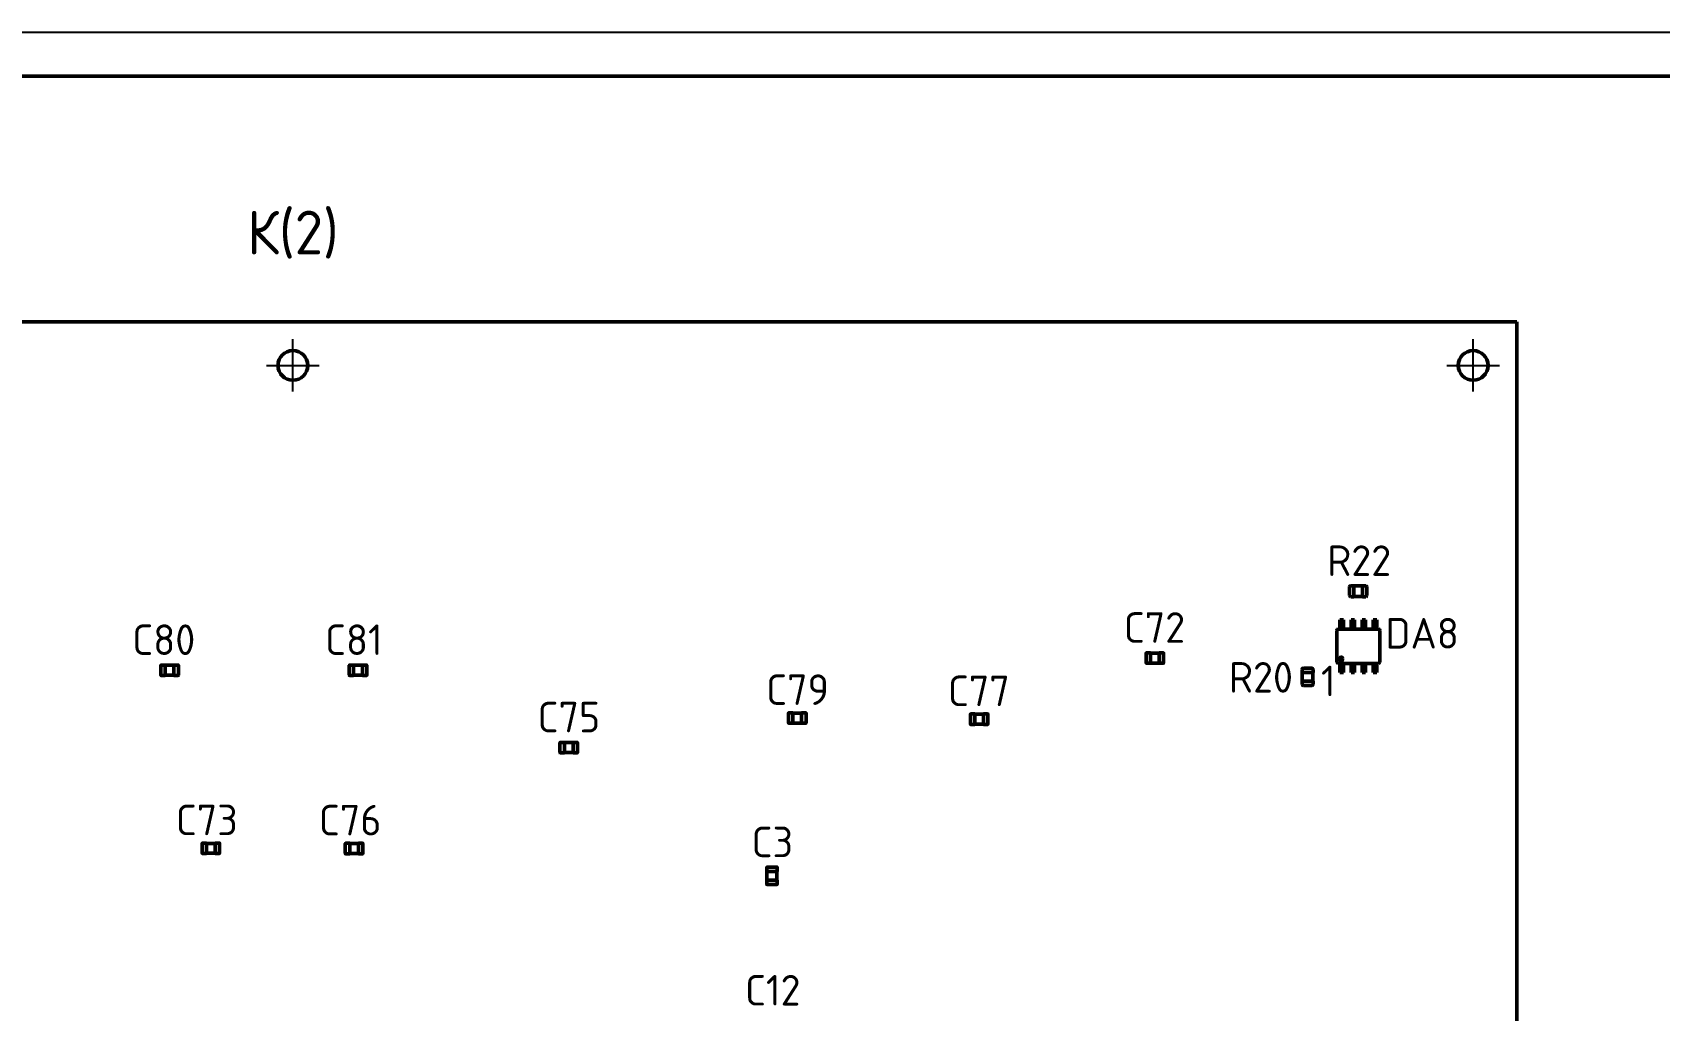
# Model space of a CAD drawing. Header units: millimetres. Extents: x -55 to 2039, y 0 to 512.
# Drawn here: x 1719.8 to 1905.9, y 325.6 to 437.5 of the extents above; entities that cross this region are included whole.
import ezdxf

# ---------------------------------------------------------------- set-up
doc = ezdxf.new("R2010")
doc.units = ezdxf.units.MM
doc.layers.add('Виды', color=30, linetype='Continuous')
doc.layers.add('Размеры', color=121, linetype='Continuous')
doc.layers.add('текст', color=2, linetype='Continuous', lineweight=30)
doc.styles.add('GOST TYPE B', font='', dxfattribs={"height": 3.5})
doc.styles.add('Поз. GOST TYPE B', font='', dxfattribs={"height": 5})
doc.styles.get('GOST TYPE B').set_extended_font_data('GOST type B')
doc.styles.get('Поз. GOST TYPE B').set_extended_font_data('GOST type B')

msp = doc.modelspace()

# ---------------------------------------------------------------- linework, layer by layer
at = {"linetype": 'Continuous', "lineweight": 50, "extrusion": (0, 0, -1)}
for p, q in [((1889.6, 404.417), (1609.6, 404.417)), ((1889.6, 224.417), (1889.6, 404.417)), ((1870.445, 373.089), (1870.445, 374.045)), ((1870.592, 374.192), (1870.945, 374.192)), ((1870.945, 374.045), (1870.945, 374.192)), ((1870.945, 374.1795), (1871.955, 374.1795)), ((1870.945, 373.089), (1870.945, 374.045)), ((1871.955, 374.192), (1872.308, 374.192)), ((1871.955, 374.045), (1871.955, 374.192)), ((1871.955, 373.089), (1871.955, 374.045)), ((1872.455, 373.089), (1872.455, 374.045)), ((1870.592, 372.942), (1870.945, 372.942)), ((1870.945, 373.089), (1870.945, 372.942)), ((1870.945, 372.9545), (1871.955, 372.9545)), ((1871.955, 373.089), (1871.955, 372.942)), ((1871.955, 372.942), (1872.308, 372.942)), ((1869.0175, 369.0704), (1869.0175, 369.0727)), ((1869.0175, 365.4636), (1869.0175, 369.0704)), ((1869.1675, 369.2228), (1869.1699, 369.2228)), ((1869.1699, 369.2228), (1873.7673, 369.2228)), ((1869.3604, 369.7324), (1869.3604, 370.2784)), ((1869.7668, 370.2784), (1869.3604, 370.2784)), ((1869.3604, 369.7324), (1869.3604, 369.6162)), ((1869.3604, 369.5483), (1869.3604, 369.6162)), ((1869.3604, 369.2231), (1869.3604, 369.5483)), ((1869.3604, 369.2228), (1869.3604, 369.2231)), ((1869.7668, 369.2228), (1869.3604, 369.2228)), ((1869.7668, 369.7324), (1869.7668, 370.2784)), ((1869.7668, 369.7324), (1869.7668, 369.6162)), ((1869.7668, 369.6162), (1869.7668, 369.5483)), ((1869.7668, 369.2231), (1869.7668, 369.5483)), ((1869.7668, 369.2228), (1869.7668, 369.2231)), ((1870.6304, 369.7324), (1870.6304, 370.2784)), ((1871.0368, 370.2784), (1870.6304, 370.2784)), ((1870.6304, 369.7324), (1870.6304, 369.6162)), ((1870.6304, 369.5483), (1870.6304, 369.6162)), ((1870.6304, 369.2231), (1870.6304, 369.5483)), ((1870.6304, 369.2228), (1870.6304, 369.2231)), ((1871.0368, 369.2228), (1870.6304, 369.2228)), ((1871.0368, 369.7324), (1871.0368, 370.2784)), ((1871.0368, 369.7324), (1871.0368, 369.6162)), ((1871.0368, 369.6162), (1871.0368, 369.5483)), ((1871.0368, 369.2231), (1871.0368, 369.5483)), ((1871.0368, 369.2228), (1871.0368, 369.2231)), ((1871.9004, 369.7324), (1871.9004, 370.2784)), ((1872.3068, 370.2784), (1871.9004, 370.2784)), ((1871.9004, 369.7324), (1871.9004, 369.6162)), ((1871.9004, 369.5483), (1871.9004, 369.6162)), ((1871.9004, 369.2231), (1871.9004, 369.5483)), ((1871.9004, 369.2228), (1871.9004, 369.2231)), ((1872.3068, 369.2228), (1871.9004, 369.2228)), ((1872.3068, 369.7324), (1872.3068, 370.2784)), ((1872.3068, 369.7324), (1872.3068, 369.6162)), ((1872.3068, 369.6162), (1872.3068, 369.5483)), ((1872.3068, 369.2231), (1872.3068, 369.5483)), ((1872.3068, 369.2228), (1872.3068, 369.2231)), ((1873.1704, 369.7324), (1873.1704, 370.2784)), ((1873.5768, 370.2784), (1873.1704, 370.2784)), ((1873.1704, 369.7324), (1873.1704, 369.6162)), ((1873.1704, 369.5483), (1873.1704, 369.6162)), ((1873.1704, 369.2231), (1873.1704, 369.5483)), ((1873.1704, 369.2228), (1873.1704, 369.2231)), ((1873.5768, 369.2228), (1873.1704, 369.2228)), ((1873.5768, 369.7324), (1873.5768, 370.2784)), ((1873.5768, 369.7324), (1873.5768, 369.6162)), ((1873.5768, 369.6162), (1873.5768, 369.5483)), ((1873.5768, 369.2231), (1873.5768, 369.5483)), ((1873.5768, 369.2228), (1873.5768, 369.2231)), ((1873.7673, 369.2228), (1873.7696, 369.2228)), ((1873.9197, 369.0727), (1873.9197, 369.0704)), ((1873.9197, 365.4636), (1873.9197, 369.0704)), ((1734.5, 363.947), (1734.5, 365.087)), ((1734.53, 365.117), (1735, 365.117)), ((1735, 365.087), (1735, 365.117)), ((1735, 365.087), (1736, 365.087)), ((1735, 363.947), (1735, 365.087)), ((1736, 365.117), (1736.47, 365.117)), ((1736, 365.117), (1736, 365.087)), ((1736, 365.087), (1736, 363.947)), ((1736.5, 365.087), (1736.5, 363.947)), ((1756.05, 363.947), (1756.05, 365.087)), ((1756.08, 365.117), (1756.55, 365.117)), ((1756.55, 365.087), (1756.55, 365.117)), ((1756.55, 365.087), (1757.55, 365.087)), ((1756.55, 363.947), (1756.55, 365.087)), ((1757.55, 365.117), (1758.02, 365.117)), ((1757.55, 365.117), (1757.55, 365.087)), ((1757.55, 365.087), (1757.55, 363.947)), ((1758.05, 365.087), (1758.05, 363.947)), ((1847.2, 365.347), (1847.2, 366.487)), ((1847.23, 366.517), (1847.7, 366.517)), ((1847.7, 365.317), (1847.23, 365.317)), ((1847.7, 366.487), (1847.7, 366.517)), ((1847.7, 366.487), (1848.7, 366.487)), ((1847.7, 365.347), (1847.7, 366.487)), ((1848.7, 365.347), (1847.7, 365.347)), ((1847.7, 365.317), (1847.7, 365.347)), ((1848.7, 366.517), (1849.17, 366.517)), ((1848.7, 366.517), (1848.7, 366.487)), ((1848.7, 366.487), (1848.7, 365.347)), ((1848.7, 365.347), (1848.7, 365.317)), ((1849.17, 365.317), (1848.7, 365.317)), ((1849.2, 366.487), (1849.2, 365.347)), ((1865.1852, 364.772), (1866.1412, 364.772)), ((1869.0175, 365.4613), (1869.0175, 365.4636)), ((1869.1699, 365.3112), (1869.1675, 365.3112)), ((1869.1699, 365.3112), (1873.7673, 365.3112)), ((1869.3604, 365.3112), (1869.3604, 365.3108)), ((1869.3604, 365.3112), (1869.7668, 365.3112)), ((1869.3604, 365.3108), (1869.3604, 364.9857)), ((1869.3604, 364.9178), (1869.3604, 364.9857)), ((1869.3604, 364.8016), (1869.3604, 364.9178)), ((1869.3604, 364.8016), (1869.3604, 364.2556)), ((1869.7668, 365.3112), (1869.7668, 365.3108)), ((1869.7668, 365.3108), (1869.7668, 364.9857)), ((1869.7668, 364.9857), (1869.7668, 364.9178)), ((1869.7668, 364.8016), (1869.7668, 364.9178)), ((1869.7668, 364.8016), (1869.7668, 364.2556)), ((1870.6304, 365.3112), (1870.6304, 365.3108)), ((1870.6304, 365.3112), (1871.0368, 365.3112)), ((1870.6304, 365.3108), (1870.6304, 364.9857)), ((1870.6304, 364.9178), (1870.6304, 364.9857)), ((1870.6304, 364.8016), (1870.6304, 364.9178)), ((1870.6304, 364.8016), (1870.6304, 364.2556)), ((1871.0368, 365.3112), (1871.0368, 365.3108)), ((1871.0368, 365.3108), (1871.0368, 364.9857)), ((1871.0368, 364.9857), (1871.0368, 364.9178)), ((1871.0368, 364.8016), (1871.0368, 364.9178)), ((1871.0368, 364.8016), (1871.0368, 364.2556)), ((1871.9004, 365.3112), (1871.9004, 365.3108)), ((1871.9004, 365.3112), (1872.3068, 365.3112)), ((1871.9004, 365.3108), (1871.9004, 364.9857)), ((1871.9004, 364.9178), (1871.9004, 364.9857)), ((1871.9004, 364.8016), (1871.9004, 364.9178)), ((1871.9004, 364.8016), (1871.9004, 364.2556)), ((1872.3068, 365.3112), (1872.3068, 365.3108)), ((1872.3068, 365.3108), (1872.3068, 364.9857)), ((1872.3068, 364.9857), (1872.3068, 364.9178)), ((1872.3068, 364.8016), (1872.3068, 364.9178)), ((1872.3068, 364.8016), (1872.3068, 364.2556)), ((1873.1704, 365.3112), (1873.1704, 365.3108)), ((1873.1704, 365.3112), (1873.5768, 365.3112)), ((1873.1704, 365.3108), (1873.1704, 364.9857)), ((1873.1704, 364.9178), (1873.1704, 364.9857)), ((1873.1704, 364.8016), (1873.1704, 364.9178)), ((1873.1704, 364.8016), (1873.1704, 364.2556)), ((1873.5768, 365.3112), (1873.5768, 365.3108)), ((1873.5768, 365.3108), (1873.5768, 364.9857)), ((1873.5768, 364.9857), (1873.5768, 364.9178)), ((1873.5768, 364.8016), (1873.5768, 364.9178)), ((1873.5768, 364.8016), (1873.5768, 364.2556)), ((1873.7696, 365.3112), (1873.7673, 365.3112)), ((1873.9197, 365.4636), (1873.9197, 365.4613)), ((1735, 363.917), (1734.53, 363.917)), ((1736, 363.947), (1735, 363.947)), ((1735, 363.917), (1735, 363.947)), ((1736, 363.947), (1736, 363.917)), ((1736.47, 363.917), (1736, 363.917)), ((1756.55, 363.917), (1756.08, 363.917)), ((1757.55, 363.947), (1756.55, 363.947)), ((1756.55, 363.917), (1756.55, 363.947)), ((1757.55, 363.947), (1757.55, 363.917)), ((1758.02, 363.917), (1757.55, 363.917)), ((1865.0382, 364.625), (1865.0382, 364.272)), ((1865.0382, 363.262), (1865.0382, 362.909)), ((1865.0507, 364.272), (1865.0507, 363.262)), ((1865.1852, 364.272), (1866.1412, 364.272)), ((1865.1852, 363.262), (1866.1412, 363.262)), ((1866.2757, 364.272), (1866.2757, 363.262)), ((1866.2882, 364.625), (1866.2882, 364.272)), ((1866.2882, 363.262), (1866.2882, 362.909)), ((1869.3604, 364.2556), (1869.7668, 364.2556)), ((1870.6304, 364.2556), (1871.0368, 364.2556)), ((1871.9004, 364.2556), (1872.3068, 364.2556)), ((1873.1704, 364.2556), (1873.5768, 364.2556)), ((1865.1852, 362.762), (1866.1412, 362.762)), ((1806.295, 358.4809), (1806.295, 359.6209)), ((1806.325, 359.6509), (1806.795, 359.6509)), ((1806.795, 359.6209), (1806.795, 359.6509)), ((1806.795, 359.6209), (1807.795, 359.6209)), ((1806.795, 358.4809), (1806.795, 359.6209)), ((1807.795, 359.6509), (1808.265, 359.6509)), ((1807.795, 359.6509), (1807.795, 359.6209)), ((1807.795, 359.6209), (1807.795, 358.4809)), ((1808.295, 359.6209), (1808.295, 358.4809)), ((1827.095, 358.347), (1827.095, 359.487)), ((1827.125, 359.517), (1827.595, 359.517)), ((1827.595, 359.487), (1827.595, 359.517)), ((1827.595, 359.487), (1828.595, 359.487)), ((1827.595, 358.347), (1827.595, 359.487)), ((1828.595, 359.517), (1829.065, 359.517)), ((1828.595, 359.517), (1828.595, 359.487)), ((1828.595, 359.487), (1828.595, 358.347)), ((1829.095, 359.487), (1829.095, 358.347)), ((1806.795, 358.4509), (1806.325, 358.4509)), ((1807.795, 358.4809), (1806.795, 358.4809)), ((1806.795, 358.4509), (1806.795, 358.4809)), ((1807.795, 358.4809), (1807.795, 358.4509)), ((1808.265, 358.4509), (1807.795, 358.4509)), ((1827.595, 358.317), (1827.125, 358.317)), ((1828.595, 358.347), (1827.595, 358.347)), ((1827.595, 358.317), (1827.595, 358.347)), ((1828.595, 358.347), (1828.595, 358.317)), ((1829.065, 358.317), (1828.595, 358.317)), ((1780.15, 355.0945), (1780.15, 356.2345)), ((1780.18, 356.2645), (1780.65, 356.2645)), ((1780.65, 356.2345), (1780.65, 356.2645)), ((1780.65, 356.2345), (1781.65, 356.2345)), ((1780.65, 355.0945), (1780.65, 356.2345)), ((1781.65, 356.2645), (1782.12, 356.2645)), ((1781.65, 356.2645), (1781.65, 356.2345)), ((1781.65, 356.2345), (1781.65, 355.0945)), ((1782.15, 356.2345), (1782.15, 355.0945)), ((1780.65, 355.0645), (1780.18, 355.0645)), ((1781.65, 355.0945), (1780.65, 355.0945)), ((1780.65, 355.0645), (1780.65, 355.0945)), ((1781.65, 355.0945), (1781.65, 355.0645)), ((1782.12, 355.0645), (1781.65, 355.0645)), ((1739.22, 343.572), (1739.22, 344.712)), ((1739.25, 344.742), (1739.72, 344.742)), ((1739.72, 344.712), (1739.72, 344.742)), ((1739.72, 344.712), (1740.72, 344.712)), ((1739.72, 343.572), (1739.72, 344.712)), ((1740.72, 344.742), (1741.19, 344.742)), ((1740.72, 344.742), (1740.72, 344.712)), ((1740.72, 344.712), (1740.72, 343.572)), ((1741.22, 344.712), (1741.22, 343.572)), ((1755.595, 343.547), (1755.595, 344.687)), ((1755.625, 344.717), (1756.095, 344.717)), ((1756.095, 344.687), (1756.095, 344.717)), ((1756.095, 344.687), (1757.095, 344.687)), ((1756.095, 343.547), (1756.095, 344.687)), ((1757.095, 344.717), (1757.565, 344.717)), ((1757.095, 344.717), (1757.095, 344.687)), ((1757.095, 344.687), (1757.095, 343.547)), ((1757.595, 344.687), (1757.595, 343.547)), ((1739.72, 343.542), (1739.25, 343.542)), ((1740.72, 343.572), (1739.72, 343.572)), ((1739.72, 343.542), (1739.72, 343.572)), ((1740.72, 343.572), (1740.72, 343.542)), ((1741.19, 343.542), (1740.72, 343.542)), ((1756.095, 343.517), (1755.625, 343.517)), ((1757.095, 343.547), (1756.095, 343.547)), ((1756.095, 343.517), (1756.095, 343.547)), ((1757.095, 343.547), (1757.095, 343.517)), ((1757.565, 343.517), (1757.095, 343.517)), ((1803.8, 341.492), (1803.8, 341.962)), ((1803.83, 341.992), (1804.97, 341.992)), ((1803.83, 340.492), (1803.83, 341.492)), ((1803.83, 341.492), (1804.97, 341.492)), ((1804.97, 341.492), (1804.97, 340.492)), ((1805, 341.962), (1805, 341.492)), ((1803.8, 340.022), (1803.8, 340.492)), ((1804.97, 340.492), (1803.83, 340.492)), ((1804.97, 339.992), (1803.83, 339.992)), ((1805, 340.492), (1805, 340.022))]:
    msp.add_line(p, q, dxfattribs=at)
msp.add_lwpolyline([(1445.1, 17.5126), (2039.1, 17.5126), (2039.1, 437.5126), (1445.1, 437.5126)], close=True)
at = {"lineweight": 50}
msp.add_lwpolyline([(1465.1, 22.5126), (2034.1, 22.5126), (2034.1, 432.5126), (1465.1, 432.5126)], close=True, dxfattribs=at)
at = {"linetype": 'Continuous', "lineweight": 50, "extrusion": (0, 0, -1)}
for centre in [(-1749.6, 399.417), (-1884.6, 399.417)]:
    msp.add_circle(centre, 1.7, dxfattribs=at)
at = {"linetype": 'Continuous', "lineweight": 50}
msp.add_circle((1869.5149, 365.8204), 0.2034, dxfattribs=at)
for centre, radius, start, end in [((1870.592, 374.045), 0.147, 90.000005, 180.000005), ((1870.592, 373.089), 0.147, 180.000005, 270.000005), ((1736.47, 365.087), 0.03, 0.000005, 90.000005), ((1758.02, 365.087), 0.03, 0.000005, 90.000005), ((1847.23, 365.347), 0.03, 180.000005, 270.000005), ((1849.17, 366.487), 0.03, 0.000005, 90.000005), ((1865.1852, 364.625), 0.147, 90.000003, 180.000003), ((1866.1412, 364.625), 0.147, 0.000003, 90.000003), ((1734.53, 363.947), 0.03, 180.000005, 270.000005), ((1756.08, 363.947), 0.03, 180.000005, 270.000005), ((1808.265, 359.6209), 0.03, 0.000005, 90.000005), ((1829.065, 359.487), 0.03, 0.000005, 90.000005), ((1806.325, 358.4809), 0.03, 180.000005, 270.000005), ((1827.125, 358.347), 0.03, 180.000005, 270.000005), ((1782.12, 356.2345), 0.03, 0.000005, 90.000005), ((1780.18, 355.0945), 0.03, 180.000005, 270.000005), ((1741.19, 344.712), 0.03, 0.000005, 90.000005), ((1757.565, 344.687), 0.03, 0.000005, 90.000005), ((1739.25, 343.572), 0.03, 180.000005, 270.000005), ((1755.625, 343.547), 0.03, 180.000005, 270.000005), ((1803.83, 341.962), 0.03, 90.000003, 180.000003), ((1804.97, 340.022), 0.03, 270.000003, 0.000003)]:
    msp.add_arc(centre, radius, start, end, dxfattribs=at)
at = {"linetype": 'Continuous', "lineweight": 50, "extrusion": (0, 0, -1)}
for centre, radius, start, end in [((-1872.308, 374.045), 0.147, 89.999995, 179.999995), ((-1872.308, 373.089), 0.147, 179.999995, 269.999995), ((-1734.53, 365.087), 0.03, 0, 89.999995), ((-1756.08, 365.087), 0.03, 0, 89.999995), ((-1847.23, 366.487), 0.03, 0, 89.999995), ((-1849.17, 365.347), 0.03, 179.999995, 269.999995), ((-1736.47, 363.947), 0.03, 179.999995, 269.999995), ((-1758.02, 363.947), 0.03, 179.999995, 269.999995), ((-1865.1852, 362.909), 0.147, 269.999997, 359.999997), ((-1866.1412, 362.909), 0.147, 179.999997, 269.999997), ((-1806.325, 359.6209), 0.03, 0, 89.999995), ((-1827.125, 359.487), 0.03, 0, 89.999995), ((-1808.265, 358.4809), 0.03, 179.999995, 269.999995), ((-1829.065, 358.347), 0.03, 179.999995, 269.999995), ((-1780.18, 356.2345), 0.03, 0, 89.999995), ((-1782.12, 355.0945), 0.03, 179.999995, 269.999995), ((-1739.25, 344.712), 0.03, 0, 89.999995), ((-1755.625, 344.687), 0.03, 0, 89.999995), ((-1741.19, 343.572), 0.03, 179.999995, 269.999995), ((-1757.565, 343.547), 0.03, 179.999995, 269.999995), ((-1804.97, 341.962), 0.03, 89.999997, 179.999997), ((-1803.83, 340.022), 0.03, 269.999997, 359.999997)]:
    msp.add_arc(centre, radius, start, end, dxfattribs=at)
for centre, major_axis, ratio, start_param, end_param in [((1869.1722, 369.068), (-0.1111, 0.1111), 0.97032262, 5.51283375, 7.05353687), ((1873.7649, 369.068), (0.1111, 0.1111), 0.97032262, 5.51283375, 7.05353687), ((1869.1722, 365.4659), (0.1111, 0.1111), 0.97032262, 2.37124109, 3.91194421), ((1873.7649, 365.4659), (-0.1111, 0.1111), 0.97032262, 2.37124109, 3.91194421), ((1865.1852, 364.272), (0.147, 0), 0.00000009, 3.14173325, 4.71252958), ((1865.1852, 363.262), (0.147, 0), 0.00000009, 3.14173325, 4.71252958), ((1803.83, 340.492), (0.03, 0), 0.00000009, 3.14147847, 4.7122748), ((1804.97, 340.492), (0.03, 0), 0.00000009, 4.7122748, 6.28307113)]:
    msp.add_ellipse(centre, major_axis=major_axis, ratio=ratio, start_param=start_param, end_param=end_param, dxfattribs=at)
at = {"linetype": 'Continuous', "lineweight": 50}
for centre, major_axis, start_param, end_param in [((1866.1412, 364.272), (-0.147, 0), 3.14145206, 4.71224838), ((1866.1412, 363.262), (-0.147, 0), 3.14145206, 4.71224838), ((1803.83, 341.492), (-0.03, 0), 4.71250316, 6.28329949), ((1804.97, 341.492), (-0.03, 0), 3.14170683, 4.71250316)]:
    msp.add_ellipse(centre, major_axis=major_axis, ratio=0.00000009, start_param=start_param, end_param=end_param, dxfattribs=at)
at = {"layer": 'Размеры', "linetype": 'Continuous', "lineweight": 25}
for p, q in [((1749.6, 396.417), (1749.6, 402.417)), ((1884.6, 396.417), (1884.6, 402.417)), ((1746.6, 399.417), (1752.6, 399.417)), ((1881.6, 399.417), (1887.6, 399.417))]:
    msp.add_line(p, q, dxfattribs=at)

# ---------------------------------------------------------------- texts
at = {"layer": 'Виды', "linetype": 'Continuous', "lineweight": 25, "insert": (1749.6, 411.634), "char_height": 5, "attachment_point": 8, "style": 'Поз. GOST TYPE B'}
msp.add_mtext_dynamic_manual_height_columns('К(2)', width=12.127245, gutter_width=25, heights=[5.1416], dxfattribs=at)
at = {"layer": 'текст', "style": 'GOST TYPE B'}
for s, p in [('R22', (1867.911, 375.3154)), ('C72', (1844.6434, 367.6671)), ('DA8', (1874.5646, 367.0069)), ('C80', (1731.2316, 366.2671)), ('C81', (1753.2778, 366.2671)), ('R20', (1856.6679, 361.9637)), ('1', (1867.1987, 361.544)), ('C79', (1803.731, 360.5511)), ('C77', (1824.5273, 360.4171)), ('C75', (1777.5897, 357.4146)), ('C73', (1736.2108, 345.6421)), ('C76', (1752.5747, 345.6171)), ('C3', (1802.0658, 343.1224)), ('C12', (1801.3175, 326.1474))]:
    msp.add_text(s, height=3.5, dxfattribs=at).set_placement(p)

doc.saveas('drawing.dxf')
